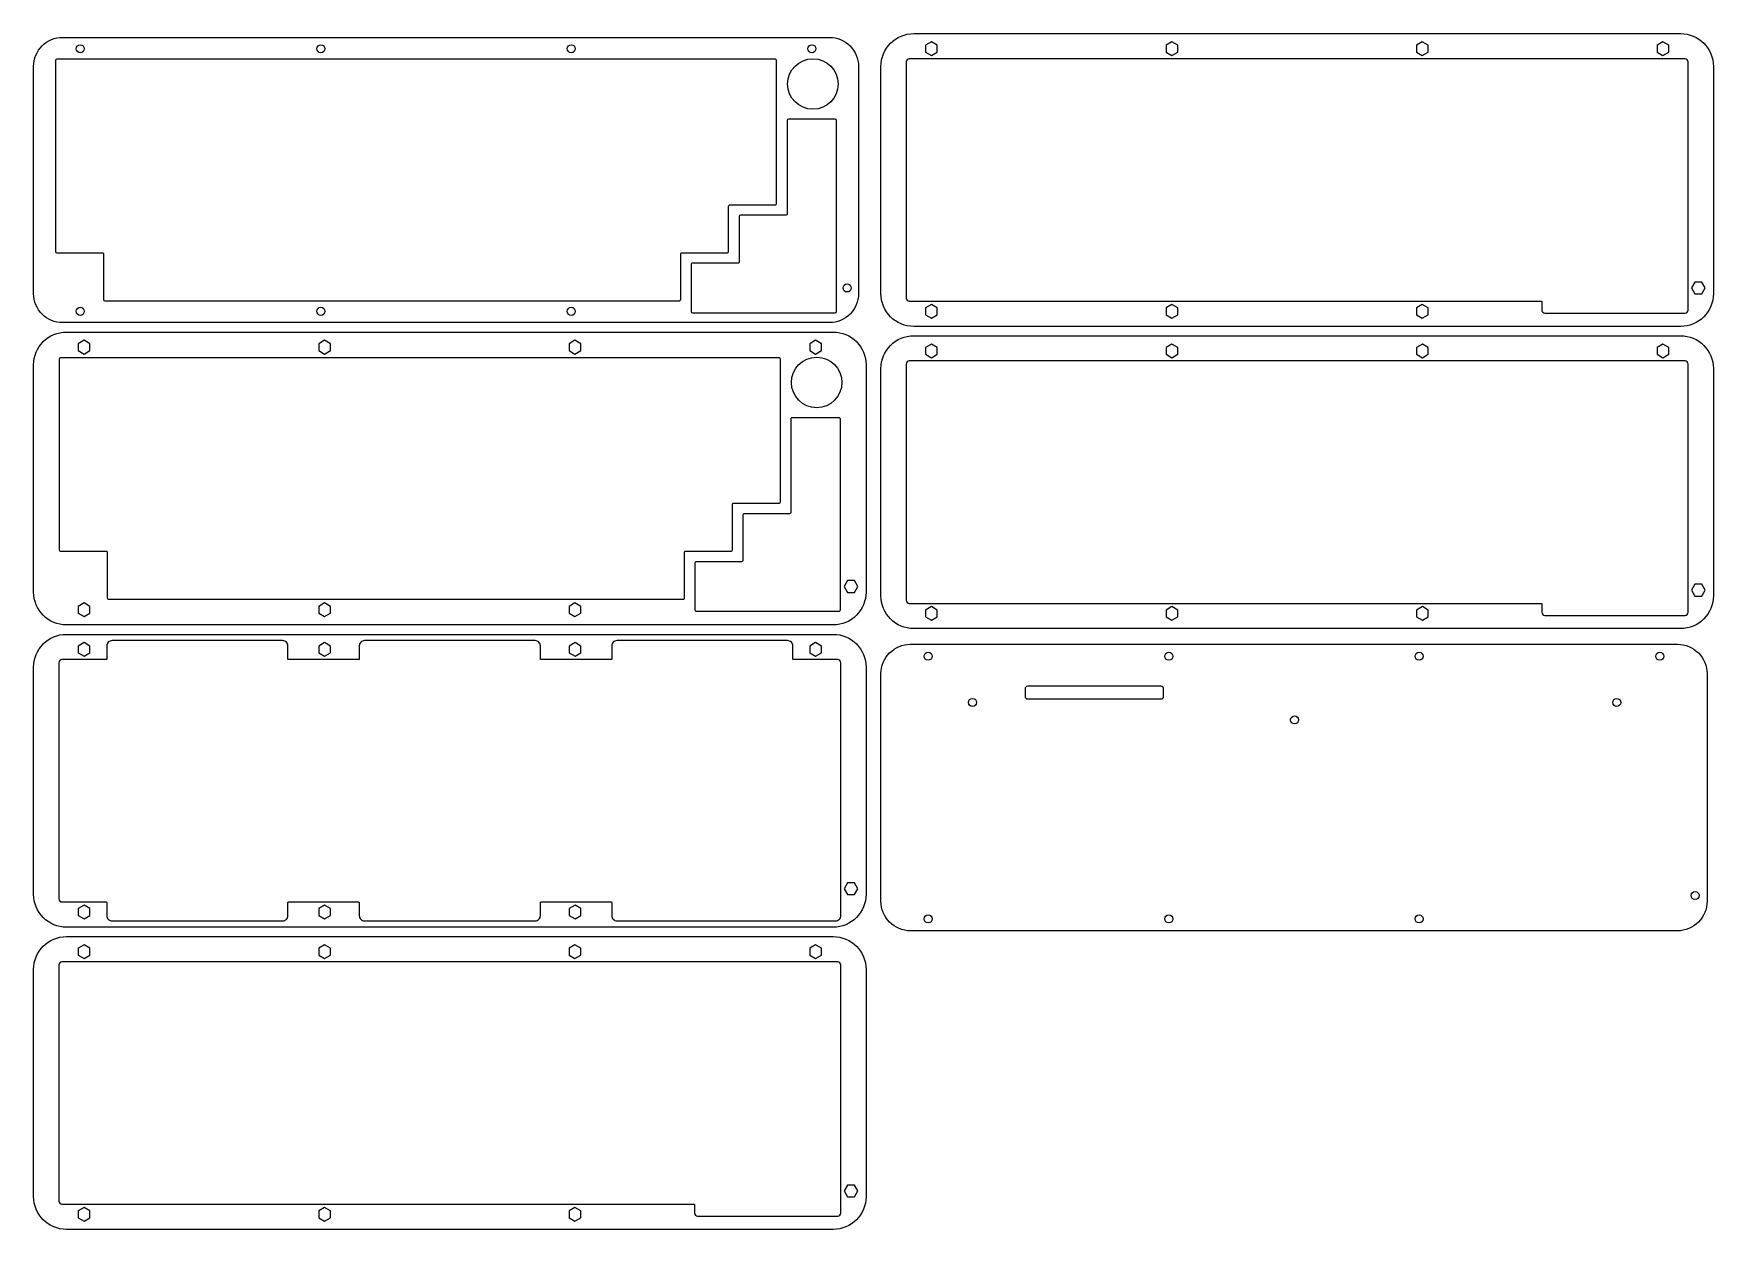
# Model space of a CAD drawing. Extents: x 4 to 671, y 6 to 480.
import ezdxf

# ---------------------------------------------------------------- set-up
doc = ezdxf.new("R2010")
doc.units = 0
doc.layers.get('0').update_dxf_attribs({"linetype": 'CONTINUOUS'})

msp = doc.modelspace()

# ---------------------------------------------------------------- linework, layer by layer
for points in [[(15.55, 478.75), (320.11, 478.75, -0.414214), (331.61, 467.25), (331.61, 377, -0.414214), (320.11, 365.5), (15.55, 365.5, -0.414214), (4.05, 377), (4.05, 467.25, -0.414214)], [(671.08, 467.25), (671.08, 377, -0.414214), (658.08, 364), (353.52, 364, -0.414214), (340.52, 377), (340.52, 467.25, -0.414214), (353.52, 480.25), (658.08, 480.25, -0.414214)], [(31.8, 392.75), (31.8, 374.7, 0.414214), (32.3, 374.2), (260.5, 374.2, 0.414214), (261, 374.7), (261, 392.75, -0.414214), (261.5, 393.25), (279.55, 393.25, 0.414214), (280.05, 393.75), (280.05, 411.8, -0.414214), (280.55, 412.3), (298.6, 412.3, 0.414214), (299.1, 412.8), (299.1, 469.55, 0.414214), (298.6, 470.05), (13.25, 470.05, 0.414214), (12.75, 469.55), (12.75, 393.75, 0.414214), (13.25, 393.25), (31.3, 393.25, -0.414214)], [(602.93, 373.75), (602.93, 370.49, 0.414214), (604.18, 369.24), (659.83, 369.24, 0.414214), (661.08, 370.49), (661.08, 469, 0.414214), (659.83, 470.25), (351.77, 470.25, 0.414214), (350.52, 469), (350.52, 375.25, 0.414214), (351.77, 374), (602.68, 374, -0.414214)], [(265.66, 369.44), (322.41, 369.44, 0.414214), (322.91, 369.94), (322.91, 445.74, 0.414214), (322.41, 446.24), (303.76, 446.24, 0.414214), (303.26, 445.74), (303.26, 408.64, -0.414214), (302.76, 408.14), (284.71, 408.14, 0.414214), (284.21, 407.64), (284.21, 389.59, -0.414214), (283.71, 389.09), (265.66, 389.09, 0.414214), (265.16, 388.59), (265.16, 369.94, 0.414214)], [(4.05, 348.76, -0.414214), (17.05, 361.76), (321.61, 361.76, -0.414214), (334.61, 348.76), (334.61, 258.51, -0.414214), (321.61, 245.51), (17.05, 245.51, -0.414214), (4.05, 258.51)], [(340.53, 257.04), (340.53, 347.29, -0.414214), (353.53, 360.29), (658.09, 360.29, -0.414214), (671.09, 347.29), (671.09, 257.04, -0.414214), (658.09, 244.04), (353.53, 244.04, -0.414214)], [(14.75, 274.76), (32.8, 274.76, -0.414214), (33.3, 274.26), (33.3, 256.21, 0.414214), (33.8, 255.71), (262, 255.71, 0.414214), (262.5, 256.21), (262.5, 274.26, -0.414214), (263, 274.76), (281.05, 274.76, 0.414214), (281.55, 275.26), (281.55, 293.31, -0.414214), (282.05, 293.81), (300.1, 293.81, 0.414214), (300.6, 294.31), (300.6, 351.06, 0.414214), (300.1, 351.56), (14.75, 351.56, 0.414214), (14.25, 351.06), (14.25, 275.26, 0.414214)], [(602.94, 253.79), (602.94, 250.52, 0.414214), (604.19, 249.27), (659.84, 249.27, 0.414214), (661.09, 250.52), (661.09, 349.04, 0.414214), (659.84, 350.29), (351.78, 350.29, 0.414214), (350.53, 349.04), (350.53, 255.29, 0.414214), (351.78, 254.04), (602.69, 254.04, -0.414214)], [(267.16, 250.95), (323.91, 250.95, 0.414214), (324.41, 251.45), (324.41, 327.25, 0.414214), (323.91, 327.75), (305.26, 327.75, 0.414214), (304.76, 327.25), (304.76, 290.15, -0.414214), (304.26, 289.65), (286.21, 289.65, 0.414214), (285.71, 289.15), (285.71, 271.1, -0.414214), (285.21, 270.6), (267.16, 270.6, 0.414214), (266.66, 270.1), (266.66, 251.45, 0.414214)], [(334.62, 138.5, -0.414214), (321.62, 125.5), (17.05, 125.5, -0.414214), (4.05, 138.5), (4.05, 228.75, -0.414214), (17.05, 241.75), (321.62, 241.75, -0.414214), (334.62, 228.75)], [(233.62, 135.25), (233.62, 130.1, 0.414214), (235.72, 128), (322.52, 128, 0.414214), (324.62, 130.1), (324.62, 230.5, 0.414214), (323.37, 231.75), (305.82, 231.75, -0.414214), (305.57, 232), (305.57, 237.15, 0.414214), (303.47, 239.25), (235.72, 239.25, 0.414214), (233.62, 237.15), (233.62, 232, -0.414214), (233.37, 231.75), (205.56, 231.75, -0.414214), (205.31, 232), (205.31, 237.15, 0.414214), (203.21, 239.25), (135.46, 239.25, 0.414214), (133.36, 237.15), (133.36, 232, -0.414214), (133.11, 231.75), (105.3, 231.75, -0.414214), (105.05, 232), (105.05, 237.15, 0.414214), (102.95, 239.25), (35.2, 239.25, 0.414214), (33.1, 237.15), (33.1, 232, -0.414214), (32.85, 231.75), (15.3, 231.75, 0.414214), (14.05, 230.5), (14.05, 136.75, 0.414214), (15.3, 135.5), (32.85, 135.5, -0.414214), (33.1, 135.25), (33.1, 130.1, 0.414214), (35.2, 128), (102.95, 128, 0.414214), (105.05, 130.1), (105.05, 135.25, -0.414214), (105.3, 135.5), (133.11, 135.5, -0.414214), (133.36, 135.25), (133.36, 130.1, 0.414214), (135.46, 128), (203.21, 128, 0.414214), (205.31, 130.1), (205.31, 135.25, -0.414214), (205.56, 135.5), (233.37, 135.5, -0.414214)], [(340.51, 135.8), (340.51, 226.05, -0.414214), (352.26, 237.8), (656.82, 237.8, -0.414214), (668.57, 226.05), (668.57, 135.8, -0.414214), (656.82, 124.05), (352.26, 124.05, -0.414214)], [(398.74, 216.1), (451.74, 216.1, 0.414214), (452.74, 217.1), (452.74, 220.13, 0.414214), (451.74, 221.13), (398.74, 221.13, 0.414214), (397.74, 220.13), (397.74, 217.1, 0.414214)], [(321.61, 5.51), (17.05, 5.51, -0.414214), (4.05, 18.51), (4.05, 108.76, -0.414214), (17.05, 121.76), (321.61, 121.76, -0.414214), (334.61, 108.76), (334.61, 18.51, -0.414214)], [(266.46, 15.26), (266.46, 12, 0.414214), (267.71, 10.75), (323.36, 10.75, 0.414214), (324.61, 12), (324.61, 110.51, 0.414214), (323.36, 111.76), (15.3, 111.76, 0.414214), (14.05, 110.51), (14.05, 16.76, 0.414214), (15.3, 15.51), (266.21, 15.51, -0.414214)]]:
    msp.add_lwpolyline(points, format="xyb", close=True)
for points in [[(360.54, 471.54), (362.89, 472.9), (362.89, 475.61), (360.54, 476.97), (358.19, 475.61), (358.19, 472.9)], [(456.1, 471.54), (458.45, 472.9), (458.45, 475.61), (456.1, 476.97), (453.75, 475.61), (453.75, 472.9)], [(555.5, 471.54), (557.85, 472.9), (557.85, 475.61), (555.5, 476.97), (553.15, 475.61), (553.15, 472.9)], [(651.06, 471.54), (653.41, 472.9), (653.41, 475.61), (651.06, 476.97), (648.71, 475.61), (648.71, 472.9)], [(662.37, 379.27), (663.72, 376.92), (666.44, 376.92), (667.79, 379.27), (666.44, 381.62), (663.72, 381.62)], [(360.54, 367.29), (362.89, 368.65), (362.89, 371.36), (360.54, 372.72), (358.19, 371.36), (358.19, 368.65)], [(456.1, 367.29), (458.45, 368.65), (458.45, 371.36), (456.1, 372.72), (453.75, 371.36), (453.75, 368.65)], [(555.5, 367.29), (557.85, 368.65), (557.85, 371.36), (555.5, 372.72), (553.15, 371.36), (553.15, 368.65)], [(24.07, 353.05), (26.42, 354.41), (26.42, 357.12), (24.07, 358.48), (21.72, 357.12), (21.72, 354.41)], [(119.63, 353.05), (121.98, 354.41), (121.98, 357.12), (119.63, 358.48), (117.28, 357.12), (117.28, 354.41)], [(219.03, 353.05), (221.38, 354.41), (221.38, 357.12), (219.03, 358.48), (216.68, 357.12), (216.68, 354.41)], [(314.59, 353.05), (316.94, 354.41), (316.94, 357.12), (314.59, 358.48), (312.24, 357.12), (312.24, 354.41)], [(360.55, 351.57), (362.9, 352.93), (362.9, 355.64), (360.55, 357), (358.2, 355.64), (358.2, 352.93)], [(456.1, 351.57), (458.45, 352.93), (458.45, 355.64), (456.1, 357), (453.75, 355.64), (453.75, 352.93)], [(555.51, 351.57), (557.86, 352.93), (557.86, 355.64), (555.51, 357), (553.16, 355.64), (553.16, 352.93)], [(651.06, 351.57), (653.41, 352.93), (653.41, 355.64), (651.06, 357), (648.71, 355.64), (648.71, 352.93)], [(325.9, 260.78), (327.25, 258.43), (329.97, 258.43), (331.32, 260.78), (329.97, 263.13), (327.25, 263.13)], [(662.38, 259.3), (663.73, 256.95), (666.45, 256.95), (667.8, 259.3), (666.45, 261.65), (663.73, 261.65)], [(24.07, 248.8), (26.42, 250.16), (26.42, 252.87), (24.07, 254.23), (21.72, 252.87), (21.72, 250.16)], [(119.63, 248.8), (121.98, 250.16), (121.98, 252.87), (119.63, 254.23), (117.28, 252.87), (117.28, 250.16)], [(219.03, 248.8), (221.38, 250.16), (221.38, 252.87), (219.03, 254.23), (216.68, 252.87), (216.68, 250.16)], [(360.55, 247.32), (362.9, 248.68), (362.9, 251.39), (360.55, 252.75), (358.2, 251.39), (358.2, 248.68)], [(456.1, 247.32), (458.45, 248.68), (458.45, 251.39), (456.1, 252.75), (453.75, 251.39), (453.75, 248.68)], [(555.51, 247.32), (557.86, 248.68), (557.86, 251.39), (555.51, 252.75), (553.16, 251.39), (553.16, 248.68)], [(24.08, 233.03), (26.43, 234.39), (26.43, 237.1), (24.08, 238.46), (21.73, 237.1), (21.73, 234.39)], [(119.63, 233.03), (121.98, 234.39), (121.98, 237.1), (119.63, 238.46), (117.28, 237.1), (117.28, 234.39)], [(219.04, 233.03), (221.39, 234.39), (221.39, 237.1), (219.04, 238.46), (216.69, 237.1), (216.69, 234.39)], [(314.59, 233.03), (316.94, 234.39), (316.94, 237.1), (314.59, 238.46), (312.24, 237.1), (312.24, 234.39)], [(325.9, 140.76), (327.26, 138.41), (329.97, 138.41), (331.33, 140.76), (329.97, 143.11), (327.26, 143.11)], [(24.08, 128.78), (26.43, 130.14), (26.43, 132.85), (24.08, 134.21), (21.73, 132.85), (21.73, 130.14)], [(119.63, 128.78), (121.98, 130.14), (121.98, 132.85), (119.63, 134.21), (117.28, 132.85), (117.28, 130.14)], [(219.04, 128.78), (221.39, 130.14), (221.39, 132.85), (219.04, 134.21), (216.69, 132.85), (216.69, 130.14)], [(24.07, 113.05), (26.42, 114.4), (26.42, 117.12), (24.07, 118.47), (21.72, 117.12), (21.72, 114.4)], [(119.63, 113.05), (121.98, 114.4), (121.98, 117.12), (119.63, 118.47), (117.28, 117.12), (117.28, 114.4)], [(219.03, 113.05), (221.38, 114.4), (221.38, 117.12), (219.03, 118.47), (216.68, 117.12), (216.68, 114.4)], [(314.59, 113.05), (316.94, 114.4), (316.94, 117.12), (314.59, 118.47), (312.24, 117.12), (312.24, 114.4)], [(325.9, 20.77), (327.26, 18.42), (329.97, 18.42), (331.33, 20.77), (329.97, 23.12), (327.26, 23.12)], [(24.07, 8.8), (26.42, 10.15), (26.42, 12.87), (24.07, 14.22), (21.72, 12.87), (21.72, 10.15)], [(119.63, 8.8), (121.98, 10.15), (121.98, 12.87), (119.63, 14.22), (117.28, 12.87), (117.28, 10.15)], [(219.03, 8.8), (221.38, 10.15), (221.38, 12.87), (219.03, 14.22), (216.68, 12.87), (216.68, 10.15)]]:
    msp.add_lwpolyline(points, close=True)
for centre, radius in [((22.57, 474.25), 1.6), ((118.13, 474.25), 1.6), ((217.53, 474.25), 1.6), ((313.09, 474.25), 1.6), ((313.51, 460.25), 10.03), ((327.11, 379.27), 1.6), ((22.57, 370), 1.6), ((118.13, 370), 1.6), ((217.53, 370), 1.6), ((315.01, 341.76), 10.03), ((359.28, 233.05), 1.6), ((454.84, 233.05), 1.6), ((554.24, 233.05), 1.6), ((649.8, 233.05), 1.6), ((376.88, 214.72), 1.6), ((632.7, 214.72), 1.6), ((504.79, 207.79), 1.6), ((663.82, 138.06), 1.6), ((359.28, 128.8), 1.6), ((454.84, 128.8), 1.6), ((554.24, 128.8), 1.6)]:
    msp.add_circle(centre, radius)

doc.saveas('drawing.dxf')
